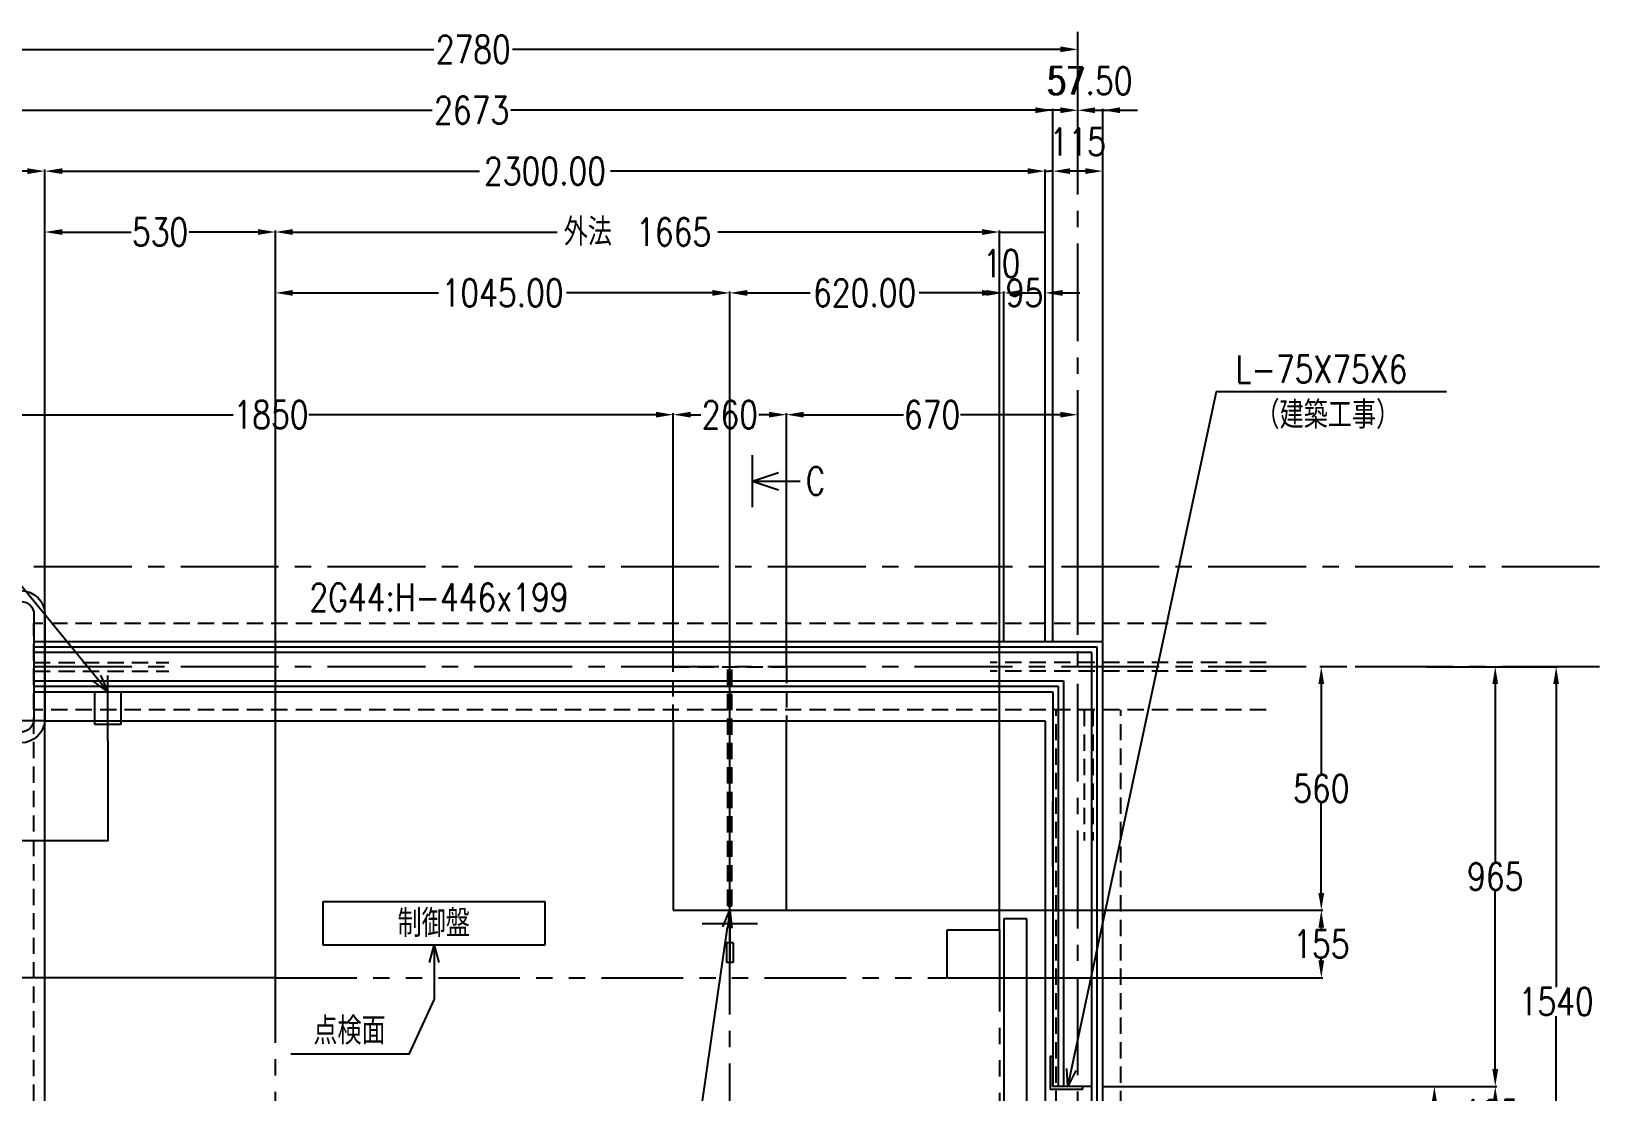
# Model space of a CAD drawing. Extents: x 1914 to 16224, y 361 to 11331.
# Drawn here: x 4141 to 7747, y 8532 to 10969 of the extents above; entities that cross this region are included whole.
import ezdxf
from ezdxf.enums import TextEntityAlignment as Align

# ---------------------------------------------------------------- set-up
doc = ezdxf.new("R2010")
doc.units = 0
doc.header["$LTSCALE"] = 300
doc.header["$MEASUREMENT"] = 0
for name, pattern in [('CENTER2', [1.125, 0.75, -0.125, 0.125, -0.125]), ('HIDDEN2', [0.1875, 0.125, -0.0625]), ('PHANTOM2', [1.25, 0.625, -0.125, 0.125, -0.125, 0.125, -0.125])]:
    doc.linetypes.add(name, pattern=pattern)
doc.layers.get('0').update_dxf_attribs({"linetype": 'CONTINUOUS'})
doc.layers.get('DEFPOINTS').update_dxf_attribs({"color": 8, "linetype": 'CONTINUOUS'})
for name, color, linetype in [('ZZ-BUILD-AXIS-T', 7, 'CENTER2'), ('ZZ-BUILD-BH', 2, 'CONTINUOUS'), ('ZZ-BUILD-BM-HIDN', 2, 'HIDDEN2'), ('ZZ-BUILD-BM2', 2, 'CONTINUOUS'), ('ZZ-BUILD-BM2-HIDN', 2, 'HIDDEN2'), ('ZZ-BUILD-ETC', 2, 'CONTINUOUS'), ('ZZ-BUILD-MB', 3, 'CONTINUOUS'), ('ZZ-BUILD-W', 3, 'CONTINUOUS'), ('ZZ-CENT', 7, 'CENTER2'), ('ZZ-COMMENT', 6, 'CONTINUOUS'), ('ZZ-COMMENT-STL', 6, 'CONTINUOUS'), ('ZZ-DIM-COM1', 6, 'CONTINUOUS'), ('ZZ-DIM-COM2', 7, 'CONTINUOUS'), ('ZZ-OBJE', 3, 'CONTINUOUS'), ('ZZ-PHAN', 5, 'PHANTOM2'), ('ZZ-TEXT', 4, 'CONTINUOUS')]:
    doc.layers.add(name, color=color, linetype=linetype)
doc.styles.add('MITOFREE', font='romans.shx', dxfattribs={"width": 0.8, "bigfont": 'extfont.shx'})
doc.styles.add('MITOH', font='romans.shx', dxfattribs={"width": 0.8, "bigfont": 'extfont.shx'})
doc.dimstyles.get("Standard").update_dxf_attribs({"dimtxt": 0.18, "dimasz": 0.18, "dimexe": 0.18, "dimexo": 0.0625, "dimgap": 0.09, "dimtad": 0, "dimtih": 1, "dimtoh": 1, "dimzin": 0, "dimdsep": 46, "dimtxsty": 'MITOH', "dimcen": 0.09, "dimadec": 0, "dimazin": 0, "dimtfac": 1, "dimtofl": 0, "dimtmove": 2, "dimatfit": 3, "dimfxl": 1, "dimtolj": 1, "dimarcsym": 0})

# ---------------------------------------------------------------- blocks, each defined once
blk = doc.blocks.new('*U401')
at = {"layer": 'ZZ-COMMENT-STL', "style": 'MITOH', "width": 0.8}
for s, p in [('L-75X75X6', (6974.5, 10363.9)), ('（建築工事）', (7020.6, 10258.9))]:
    blk.add_text(s, height=63, dxfattribs=at).set_placement(p)
blk = doc.blocks.new('_OPEN30')
at = {"color": 0, "linetype": 'ByBlock'}
for p, q in [((-1, 0.268), (0, 0)), ((0, 0), (-1, -0.268)), ((0, 0), (-1, 0))]:
    blk.add_line(p, q, dxfattribs=at)
blk = doc.blocks.new('*U402')
at = {"layer": 'ZZ-COMMENT-STL'}
blk.add_lwpolyline([(6597.2, 8785.5), (6930.9, 10343.9), (6940.9, 10343.9)], dxfattribs=at)
at = {"layer": 'ZZ-COMMENT-STL', "xscale": 40, "yscale": 40, "zscale": 40, "rotation": 257.9162655809217}
blk.add_blockref('_OPEN30', (6588.9, 8746.4), dxfattribs=at)
blk = doc.blocks.new('*U404')
at = {"layer": 'ZZ-TEXT', "style": 'MITOFREE', "width": 0.8}
blk.add_text('制御盤', height=63, rotation=360, dxfattribs=at).set_placement((5047.9, 9089.9))
blk = doc.blocks.new('*U407')
at = {"layer": 'ZZ-COMMENT', "color": 6, "style": 'MITOH', "width": 0.8}
blk.add_text('点検面', height=63, dxfattribs=at).set_placement((4854.2, 8842.8))
blk = doc.blocks.new('*U408')
at = {"layer": 'ZZ-COMMENT', "color": 6}
blk.add_lwpolyline([(5131.9, 9031.4), (5131.9, 8947.3), (5073.7, 8820.8), (5063.7, 8820.8)], dxfattribs=at)
at = {"layer": 'ZZ-COMMENT', "color": 6, "xscale": 40, "yscale": 40, "zscale": 40, "rotation": 89.99999999833678}
blk.add_blockref('_OPEN30', (5131.9, 9071.4), dxfattribs=at)
blk = doc.blocks.new('*U411')
at = {"layer": 'ZZ-BUILD-ETC', "color": 4, "style": 'MITOH', "width": 0.8}
blk.add_text('C', height=63, rotation=360, dxfattribs=at).set_placement((5986.1, 10106.9))
blk = doc.blocks.new('*U415')
at = {"layer": 'ZZ-COMMENT'}
blk.add_lwpolyline([(4356.5, 9684.8), (3611.2, 10594.6), (3601.2, 10594.6)], dxfattribs=at)
at = {"layer": 'ZZ-COMMENT', "xscale": 40, "yscale": 40, "zscale": 40, "rotation": 309.3265402932841}
blk.add_blockref('_OPEN30', (4381.9, 9653.9), dxfattribs=at)
blk = doc.blocks.new('*D465')
at = {"layer": 'DEFPOINTS', "color": 0, "transparency": 16777216}
for p in [(7347.1, 9508.6), (7507.1, 9508.6), (6604.6, 8543.6)]:
    blk.add_point(p, dxfattribs=at)
at = {"layer": 'ZZ-DIM-COM2', "color": 0, "lineweight": -2, "transparency": 16777216}
for p, q in [((7348.3, 9508.6), (7510.7, 9508.6)), ((7507.1, 9468.6), (7507.1, 9059.4)), ((7507.1, 8583.6), (7507.1, 8992.8)), ((6605.8, 8543.6), (7510.7, 8543.6))]:
    blk.add_line(p, q, dxfattribs=at)
at = {"layer": 'ZZ-DIM-COM2', "color": 0, "transparency": 16777216}
for points in [[(7500.4, 9468.6), (7513.7, 9468.6), (7507.1, 9508.6)], [(7500.4, 8583.6), (7513.7, 8583.6), (7507.1, 8543.6)]]:
    blk.add_solid(points, dxfattribs=at)
at = {"layer": 'ZZ-DIM-COM2', "color": 0, "transparency": 16777216, "insert": (7507.1, 9026.1), "char_height": 63, "attachment_point": 5, "style": 'MITOH'}
blk.add_mtext('\\A1;965', dxfattribs=at)
blk = doc.blocks.new('*D468')
at = {"layer": 'DEFPOINTS', "color": 0, "transparency": 16777216}
for p in [(7487.1, 9508.6), (7647.1, 9508.6), (6562.1, 7968.6)]:
    blk.add_point(p, dxfattribs=at)
at = {"layer": 'ZZ-DIM-COM1', "color": 0, "lineweight": -2, "transparency": 16777216}
for p, q in [((7488.3, 9508.6), (7650.7, 9508.6)), ((7647.1, 9468.6), (7647.1, 8771.9)), ((7647.1, 8008.6), (7647.1, 8705.3)), ((6563.3, 7968.6), (7650.7, 7968.6))]:
    blk.add_line(p, q, dxfattribs=at)
at = {"layer": 'ZZ-DIM-COM1', "color": 0, "transparency": 16777216}
for points in [[(7640.4, 9468.6), (7653.7, 9468.6), (7647.1, 9508.6)], [(7640.4, 8008.6), (7653.7, 8008.6), (7647.1, 7968.6)]]:
    blk.add_solid(points, dxfattribs=at)
at = {"layer": 'ZZ-DIM-COM1', "color": 0, "transparency": 16777216, "insert": (7647.1, 8738.6), "char_height": 63, "attachment_point": 5, "style": 'MITOH'}
blk.add_mtext('\\A1;1540', dxfattribs=at)
blk = doc.blocks.new('*D472')
at = {"layer": 'DEFPOINTS', "color": 0, "transparency": 16777216}
for p in [(5617.1, 10088.1), (5617.1, 9508.6), (5877.1, 9508.6)]:
    blk.add_point(p, dxfattribs=at)
at = {"layer": 'ZZ-DIM-COM2', "color": 0, "lineweight": -2, "transparency": 16777216}
for p, q in [((5617.1, 9509.9), (5617.1, 10091.7)), ((5657.1, 10088.1), (5680.5, 10088.1)), ((5837.1, 10088.1), (5813.7, 10088.1)), ((5877.1, 9509.9), (5877.1, 10091.7))]:
    blk.add_line(p, q, dxfattribs=at)
at = {"layer": 'ZZ-DIM-COM2', "color": 0, "transparency": 16777216}
for points in [[(5657.1, 10094.8), (5657.1, 10081.5), (5617.1, 10088.1)], [(5837.1, 10094.8), (5837.1, 10081.5), (5877.1, 10088.1)]]:
    blk.add_solid(points, dxfattribs=at)
at = {"layer": 'ZZ-DIM-COM2', "color": 0, "transparency": 16777216, "insert": (5747.1, 10088.1), "char_height": 63, "attachment_point": 5, "style": 'MITOH'}
blk.add_mtext('\\A1;260', dxfattribs=at)
blk = doc.blocks.new('*D475')
at = {"layer": 'DEFPOINTS', "color": 0, "transparency": 16777216}
for p in [(6604.6, 8543.6), (7367.1, 8543.6), (6430.1, 8418.6)]:
    blk.add_point(p, dxfattribs=at)
at = {"layer": 'ZZ-DIM-COM2', "color": 0, "lineweight": -2, "transparency": 16777216}
for p, q in [((6605.8, 8543.6), (7370.7, 8543.6)), ((7367.1, 8458.6), (7367.1, 8503.6)), ((6431.3, 8418.6), (7370.7, 8418.6))]:
    blk.add_line(p, q, dxfattribs=at)
at = {"layer": 'ZZ-DIM-COM2', "color": 0, "transparency": 16777216}
for points in [[(7360.4, 8503.6), (7373.7, 8503.6), (7367.1, 8543.6)], [(7360.4, 8458.6), (7373.7, 8458.6), (7367.1, 8418.6)]]:
    blk.add_solid(points, dxfattribs=at)
at = {"layer": 'ZZ-DIM-COM2', "color": 0, "transparency": 16777216, "insert": (7497.6, 8481.1), "char_height": 63, "attachment_point": 5, "style": 'MITOH'}
blk.add_mtext('\\A1;125', dxfattribs=at)
blk = doc.blocks.new('*D476')
at = {"layer": 'DEFPOINTS', "color": 0, "transparency": 16777216}
for p in [(6604.6, 8543.6), (7507.1, 8543.6), (6604.6, 7393.6)]:
    blk.add_point(p, dxfattribs=at)
at = {"layer": 'ZZ-DIM-COM2', "color": 0, "lineweight": -2, "transparency": 16777216}
for p, q in [((6605.8, 8543.6), (7510.7, 8543.6)), ((7507.1, 8503.6), (7507.1, 8001.9)), ((7507.1, 7433.6), (7507.1, 7935.3)), ((6605.8, 7393.6), (7510.7, 7393.6))]:
    blk.add_line(p, q, dxfattribs=at)
at = {"layer": 'ZZ-DIM-COM2', "color": 0, "transparency": 16777216}
for points in [[(7500.4, 8503.6), (7513.7, 8503.6), (7507.1, 8543.6)], [(7500.4, 7433.6), (7513.7, 7433.6), (7507.1, 7393.6)]]:
    blk.add_solid(points, dxfattribs=at)
at = {"layer": 'ZZ-DIM-COM2', "color": 0, "transparency": 16777216, "insert": (7507.1, 7968.6), "char_height": 63, "attachment_point": 5, "style": 'MITOH'}
blk.add_mtext('\\A1;開口幅\u30001150', dxfattribs=at)
blk = doc.blocks.new('*D477')
at = {"layer": 'DEFPOINTS', "color": 0, "transparency": 16777216}
for p in [(6377.1, 10368.1), (6377.1, 9566.1), (6472.1, 9566.1)]:
    blk.add_point(p, dxfattribs=at)
at = {"layer": 'ZZ-DIM-COM1', "color": 0, "lineweight": -2, "transparency": 16777216}
for p, q in [((6337.1, 10368.1), (6297.1, 10368.1)), ((6377.1, 9567.4), (6377.1, 10371.7)), ((6472.1, 9567.4), (6472.1, 10371.7)), ((6512.1, 10368.1), (6552.1, 10368.1))]:
    blk.add_line(p, q, dxfattribs=at)
at = {"layer": 'ZZ-DIM-COM1', "color": 0, "transparency": 16777216}
for points in [[(6337.1, 10374.8), (6337.1, 10361.5), (6377.1, 10368.1)], [(6512.1, 10374.8), (6512.1, 10361.5), (6472.1, 10368.1)]]:
    blk.add_solid(points, dxfattribs=at)
at = {"layer": 'ZZ-DIM-COM1', "color": 0, "transparency": 16777216, "insert": (6424.6, 10368.1), "char_height": 63, "attachment_point": 5, "style": 'MITOH'}
blk.add_mtext('\\A1;95', dxfattribs=at)
blk = doc.blocks.new('*D478')
at = {"layer": 'DEFPOINTS', "color": 0, "transparency": 16777216}
for p in [(6367.1, 10368.1), (6367.1, 9566.1), (6377.1, 9566.1)]:
    blk.add_point(p, dxfattribs=at)
at = {"layer": 'ZZ-DIM-COM1', "color": 0, "lineweight": -2, "transparency": 16777216}
for p, q in [((6327.1, 10368.1), (6287.1, 10368.1)), ((6367.1, 9567.4), (6367.1, 10371.7)), ((6377.1, 9567.4), (6377.1, 10371.7)), ((6417.1, 10368.1), (6457.1, 10368.1))]:
    blk.add_line(p, q, dxfattribs=at)
at = {"layer": 'ZZ-DIM-COM1', "color": 0, "transparency": 16777216}
for points in [[(6327.1, 10374.8), (6327.1, 10361.5), (6367.1, 10368.1)], [(6417.1, 10374.8), (6417.1, 10361.5), (6377.1, 10368.1)]]:
    blk.add_solid(points, dxfattribs=at)
at = {"layer": 'ZZ-DIM-COM1', "color": 0, "transparency": 16777216, "insert": (6372.1, 10435.6), "char_height": 63, "attachment_point": 5, "style": 'MITOH'}
blk.add_mtext('\\A1;10', dxfattribs=at)
blk = doc.blocks.new('*D479')
at = {"layer": 'DEFPOINTS', "color": 0, "transparency": 16777216}
for p in [(5747.1, 10368.1), (6367.1, 9566.1), (5747.1, 8915.6)]:
    blk.add_point(p, dxfattribs=at)
at = {"layer": 'ZZ-DIM-COM2', "color": 0, "lineweight": -2, "transparency": 16777216}
for p, q in [((5747.1, 8916.9), (5747.1, 10371.7)), ((5787.1, 10368.1), (5931.7, 10368.1)), ((6327.1, 10368.1), (6182.5, 10368.1)), ((6367.1, 9567.4), (6367.1, 10371.7))]:
    blk.add_line(p, q, dxfattribs=at)
at = {"layer": 'ZZ-DIM-COM2', "color": 0, "transparency": 16777216}
for points in [[(5787.1, 10374.8), (5787.1, 10361.5), (5747.1, 10368.1)], [(6327.1, 10374.8), (6327.1, 10361.5), (6367.1, 10368.1)]]:
    blk.add_solid(points, dxfattribs=at)
at = {"layer": 'ZZ-DIM-COM2', "color": 0, "transparency": 16777216, "insert": (6057.1, 10368.1), "char_height": 63, "attachment_point": 5, "style": 'MITOH'}
blk.add_mtext('\\A1;620.00', dxfattribs=at)
blk = doc.blocks.new('*D480')
at = {"layer": 'DEFPOINTS', "color": 0, "transparency": 16777216}
for p in [(4702.1, 10368.1), (4702.1, 9566.1), (5747.1, 8915.6)]:
    blk.add_point(p, dxfattribs=at)
at = {"layer": 'ZZ-DIM-COM2', "color": 0, "lineweight": -2, "transparency": 16777216}
for p, q in [((4702.1, 9567.4), (4702.1, 10371.7)), ((4742.1, 10368.1), (5077.6, 10368.1)), ((5707.1, 10368.1), (5371.6, 10368.1)), ((5747.1, 8916.9), (5747.1, 10371.7))]:
    blk.add_line(p, q, dxfattribs=at)
at = {"layer": 'ZZ-DIM-COM2', "color": 0, "transparency": 16777216}
for points in [[(4742.1, 10374.8), (4742.1, 10361.5), (4702.1, 10368.1)], [(5707.1, 10374.8), (5707.1, 10361.5), (5747.1, 10368.1)]]:
    blk.add_solid(points, dxfattribs=at)
at = {"layer": 'ZZ-DIM-COM2', "color": 0, "transparency": 16777216, "insert": (5224.6, 10368.1), "char_height": 63, "attachment_point": 5, "style": 'MITOH'}
blk.add_mtext('\\A1;1045.00', dxfattribs=at)
blk = doc.blocks.new('*D481')
at = {"layer": 'DEFPOINTS', "color": 0, "transparency": 16777216}
for p in [(6472.1, 10508.1), (6472.1, 9566.1), (6367.1, 8903.6)]:
    blk.add_point(p, dxfattribs=at)
at = {"layer": 'ZZ-DIM-COM1', "color": 190, "lineweight": -2, "transparency": 16777216}
for p, q in [((6367.1, 8903.7), (6367.1, 10508.3)), ((6367.3, 10508.1), (6471.9, 10508.1)), ((6472.1, 9566.2), (6472.1, 10508.3))]:
    blk.add_line(p, q, dxfattribs=at)
at = {"layer": 'ZZ-DIM-COM1', "color": 190, "transparency": 16777216}
for points in [[(6367.3, 10508.2), (6367.3, 10508.1), (6367.1, 10508.1)], [(6471.9, 10508.2), (6471.9, 10508.1), (6472.1, 10508.1)]]:
    blk.add_solid(points, dxfattribs=at)
at = {"layer": 'ZZ-DIM-COM1', "color": 190, "transparency": 16777216, "insert": (6245.9, 10508.1), "char_height": 0.18, "attachment_point": 5, "style": 'MITOH'}
blk.add_mtext('\\A1;105.00', dxfattribs=at)
blk = doc.blocks.new('*D482')
at = {"layer": 'DEFPOINTS', "color": 0, "transparency": 16777216}
for p in [(4702.1, 10508.1), (6367.1, 8903.6), (4702.1, 8793.6)]:
    blk.add_point(p, dxfattribs=at)
at = {"layer": 'ZZ-DIM-COM1', "color": 0, "lineweight": -2, "transparency": 16777216}
for p, q in [((4702.1, 8794.9), (4702.1, 10511.7)), ((4742.1, 10508.1), (5349.7, 10508.1)), ((6327.1, 10508.1), (5719.5, 10508.1)), ((6367.1, 8904.9), (6367.1, 10511.7))]:
    blk.add_line(p, q, dxfattribs=at)
at = {"layer": 'ZZ-DIM-COM1', "color": 0, "transparency": 16777216}
for points in [[(4742.1, 10514.8), (4742.1, 10501.5), (4702.1, 10508.1)], [(6327.1, 10514.8), (6327.1, 10501.5), (6367.1, 10508.1)]]:
    blk.add_solid(points, dxfattribs=at)
at = {"layer": 'ZZ-DIM-COM1', "color": 0, "transparency": 16777216, "insert": (5534.6, 10508.1), "char_height": 63, "attachment_point": 5, "style": 'MITOH'}
blk.add_mtext('\\A1;外法\u30001665', dxfattribs=at)
blk = doc.blocks.new('*D483')
at = {"layer": 'DEFPOINTS', "color": 0, "transparency": 16777216}
for p in [(4172.1, 10508.1), (4172.1, 9384.1), (4702.1, 8793.6)]:
    blk.add_point(p, dxfattribs=at)
at = {"layer": 'ZZ-DIM-COM1', "color": 0, "lineweight": -2, "transparency": 16777216}
for p, q in [((4172.1, 9385.4), (4172.1, 10511.7)), ((4212.1, 10508.1), (4370.5, 10508.1)), ((4662.1, 10508.1), (4503.7, 10508.1)), ((4702.1, 8794.9), (4702.1, 10511.7))]:
    blk.add_line(p, q, dxfattribs=at)
at = {"layer": 'ZZ-DIM-COM1', "color": 0, "transparency": 16777216}
for points in [[(4212.1, 10514.8), (4212.1, 10501.5), (4172.1, 10508.1)], [(4662.1, 10514.8), (4662.1, 10501.5), (4702.1, 10508.1)]]:
    blk.add_solid(points, dxfattribs=at)
at = {"layer": 'ZZ-DIM-COM1', "color": 0, "transparency": 16777216, "insert": (4437.1, 10508.1), "char_height": 63, "attachment_point": 5, "style": 'MITOH'}
blk.add_mtext('\\A1;530', dxfattribs=at)
blk = doc.blocks.new('*D484')
at = {"layer": 'DEFPOINTS', "color": 0, "transparency": 16777216}
for p in [(6489.6, 10648.1), (6489.6, 9566.1), (6604.6, 9566.1)]:
    blk.add_point(p, dxfattribs=at)
at = {"layer": 'ZZ-DIM-COM1', "color": 0, "lineweight": -2, "transparency": 16777216}
for p, q in [((6489.6, 9567.4), (6489.6, 10651.7)), ((6564.6, 10648.1), (6529.6, 10648.1)), ((6604.6, 9567.4), (6604.6, 10651.7))]:
    blk.add_line(p, q, dxfattribs=at)
at = {"layer": 'ZZ-DIM-COM1', "color": 0, "transparency": 16777216}
for points in [[(6529.6, 10654.8), (6529.6, 10641.5), (6489.6, 10648.1)], [(6564.6, 10654.8), (6564.6, 10641.5), (6604.6, 10648.1)]]:
    blk.add_solid(points, dxfattribs=at)
at = {"layer": 'ZZ-DIM-COM1', "color": 0, "transparency": 16777216, "insert": (6547.1, 10715.6), "char_height": 63, "attachment_point": 5, "style": 'MITOH'}
blk.add_mtext('\\A1;115', dxfattribs=at)
blk = doc.blocks.new('*D485')
at = {"layer": 'DEFPOINTS', "color": 0, "transparency": 16777216}
for p in [(4172.1, 10648.1), (6472.1, 9566.1), (4172.1, 9384.1)]:
    blk.add_point(p, dxfattribs=at)
at = {"layer": 'ZZ-DIM-COM1', "color": 0, "lineweight": -2, "transparency": 16777216}
for p, q in [((4172.1, 9385.4), (4172.1, 10651.7)), ((4212.1, 10648.1), (5171.5, 10648.1)), ((6432.1, 10648.1), (5472.7, 10648.1)), ((6472.1, 9567.4), (6472.1, 10651.7))]:
    blk.add_line(p, q, dxfattribs=at)
at = {"layer": 'ZZ-DIM-COM1', "color": 0, "transparency": 16777216}
for points in [[(4212.1, 10654.8), (4212.1, 10641.5), (4172.1, 10648.1)], [(6432.1, 10654.8), (6432.1, 10641.5), (6472.1, 10648.1)]]:
    blk.add_solid(points, dxfattribs=at)
at = {"layer": 'ZZ-DIM-COM1', "color": 0, "transparency": 16777216, "insert": (5322.1, 10648.1), "char_height": 63, "attachment_point": 5, "style": 'MITOH'}
blk.add_mtext('\\A1;2300.00', dxfattribs=at)
blk = doc.blocks.new('*D486')
at = {"layer": 'DEFPOINTS', "color": 0, "transparency": 16777216}
for p in [(3817.1, 10648.1), (3817.1, 9918.6), (4172.1, 9384.1)]:
    blk.add_point(p, dxfattribs=at)
at = {"layer": 'ZZ-DIM-COM1', "color": 0, "lineweight": -2, "transparency": 16777216}
for p, q in [((3817.1, 9919.9), (3817.1, 10651.7)), ((3857.1, 10648.1), (3928, 10648.1)), ((4132.1, 10648.1), (4061.2, 10648.1)), ((4172.1, 9385.4), (4172.1, 10651.7))]:
    blk.add_line(p, q, dxfattribs=at)
at = {"layer": 'ZZ-DIM-COM1', "color": 0, "transparency": 16777216}
for points in [[(3857.1, 10654.8), (3857.1, 10641.5), (3817.1, 10648.1)], [(4132.1, 10654.8), (4132.1, 10641.5), (4172.1, 10648.1)]]:
    blk.add_solid(points, dxfattribs=at)
at = {"layer": 'ZZ-DIM-COM1', "color": 0, "transparency": 16777216, "insert": (3994.6, 10648.1), "char_height": 63, "attachment_point": 5, "style": 'MITOH'}
blk.add_mtext('\\A1;355', dxfattribs=at)
blk = doc.blocks.new('*D488')
at = {"layer": 'DEFPOINTS', "color": 0, "transparency": 16777216}
for p in [(6547.1, 10788.1), (6547.1, 10628.1), (6604.6, 9566.1)]:
    blk.add_point(p, dxfattribs=at)
at = {"layer": 'ZZ-DIM-COM2', "color": 0, "lineweight": -2, "transparency": 16777216}
for p, q in [((6507.1, 10788.1), (6467.1, 10788.1)), ((6547.1, 10629.4), (6547.1, 10791.7)), ((6604.6, 9567.4), (6604.6, 10791.7)), ((6644.6, 10788.1), (6684.6, 10788.1))]:
    blk.add_line(p, q, dxfattribs=at)
at = {"layer": 'ZZ-DIM-COM2', "color": 0, "transparency": 16777216}
for points in [[(6507.1, 10794.8), (6507.1, 10781.5), (6547.1, 10788.1)], [(6644.6, 10794.8), (6644.6, 10781.5), (6604.6, 10788.1)]]:
    blk.add_solid(points, dxfattribs=at)
at = {"layer": 'ZZ-DIM-COM2', "color": 0, "transparency": 16777216, "insert": (6575.8, 10855.6), "char_height": 63, "attachment_point": 5, "style": 'MITOH'}
blk.add_mtext('\\A1;57.50', dxfattribs=at)
blk = doc.blocks.new('*D489')
at = {"layer": 'DEFPOINTS', "color": 0, "transparency": 16777216}
for p in [(6489.6, 10788.1), (6547.1, 10628.1), (6489.6, 9566.1)]:
    blk.add_point(p, dxfattribs=at)
at = {"layer": 'ZZ-DIM-COM1', "color": 0, "lineweight": -2, "transparency": 16777216}
for p, q in [((6449.6, 10788.1), (6409.6, 10788.1)), ((6489.6, 9567.4), (6489.6, 10791.7)), ((6547.1, 10629.4), (6547.1, 10791.7)), ((6587.1, 10788.1), (6627.1, 10788.1))]:
    blk.add_line(p, q, dxfattribs=at)
at = {"layer": 'ZZ-DIM-COM1', "color": 0, "transparency": 16777216}
for points in [[(6449.6, 10794.8), (6449.6, 10781.5), (6489.6, 10788.1)], [(6587.1, 10794.8), (6587.1, 10781.5), (6547.1, 10788.1)]]:
    blk.add_solid(points, dxfattribs=at)
at = {"layer": 'ZZ-DIM-COM1', "color": 0, "transparency": 16777216, "insert": (6518.3, 10855.6), "char_height": 63, "attachment_point": 5, "style": 'MITOH'}
blk.add_mtext('\\A1;57', dxfattribs=at)
blk = doc.blocks.new('*D490')
at = {"layer": 'DEFPOINTS', "color": 0, "transparency": 16777216}
for p in [(3817.1, 10788.1), (3817.1, 9918.6), (6489.6, 9566.1)]:
    blk.add_point(p, dxfattribs=at)
at = {"layer": 'ZZ-DIM-COM1', "color": 0, "lineweight": -2, "transparency": 16777216}
for p, q in [((3817.1, 9919.9), (3817.1, 10791.7)), ((3857.1, 10788.1), (5062.7, 10788.1)), ((6449.6, 10788.1), (5243.9, 10788.1)), ((6489.6, 9567.4), (6489.6, 10791.7))]:
    blk.add_line(p, q, dxfattribs=at)
at = {"layer": 'ZZ-DIM-COM1', "color": 0, "transparency": 16777216}
for points in [[(3857.1, 10794.8), (3857.1, 10781.5), (3817.1, 10788.1)], [(6449.6, 10794.8), (6449.6, 10781.5), (6489.6, 10788.1)]]:
    blk.add_solid(points, dxfattribs=at)
at = {"layer": 'ZZ-DIM-COM1', "color": 0, "transparency": 16777216, "insert": (5153.3, 10788.1), "char_height": 63, "attachment_point": 5, "style": 'MITOH'}
blk.add_mtext('\\A1;2673', dxfattribs=at)
blk = doc.blocks.new('*D493')
at = {"layer": 'DEFPOINTS', "color": 0, "transparency": 16777216}
for p in [(3767.1, 10928.1), (3767.1, 10768.1), (6547.1, 10768.1)]:
    blk.add_point(p, dxfattribs=at)
at = {"layer": 'ZZ-DIM-COM1', "color": 0, "lineweight": -2, "transparency": 16777216}
for p, q in [((3767.1, 10769.4), (3767.1, 10931.7)), ((3807.1, 10928.1), (5066.5, 10928.1)), ((6507.1, 10928.1), (5247.7, 10928.1)), ((6547.1, 10769.4), (6547.1, 10931.7))]:
    blk.add_line(p, q, dxfattribs=at)
at = {"layer": 'ZZ-DIM-COM1', "color": 0, "transparency": 16777216}
for points in [[(3807.1, 10934.8), (3807.1, 10921.5), (3767.1, 10928.1)], [(6507.1, 10934.8), (6507.1, 10921.5), (6547.1, 10928.1)]]:
    blk.add_solid(points, dxfattribs=at)
at = {"layer": 'ZZ-DIM-COM1', "color": 0, "transparency": 16777216, "insert": (5157.1, 10928.1), "char_height": 63, "attachment_point": 5, "style": 'MITOH'}
blk.add_mtext('\\A1;2780', dxfattribs=at)
blk = doc.blocks.new('*D495')
at = {"layer": 'DEFPOINTS', "color": 0, "transparency": 16777216}
for p in [(2877.1, 8793.6), (4702.1, 8793.6), (4702.1, 7143.6)]:
    blk.add_point(p, dxfattribs=at)
at = {"layer": 'ZZ-DIM-COM1', "color": 0, "lineweight": -2, "transparency": 16777216}
for p, q in [((4700.8, 8793.6), (2873.5, 8793.6)), ((2877.1, 8753.6), (2877.1, 8001.9)), ((2877.1, 7183.6), (2877.1, 7935.3)), ((4700.8, 7143.6), (2873.5, 7143.6))]:
    blk.add_line(p, q, dxfattribs=at)
at = {"layer": 'ZZ-DIM-COM1', "color": 0, "transparency": 16777216}
for points in [[(2870.4, 8753.6), (2883.7, 8753.6), (2877.1, 8793.6)], [(2870.4, 7183.6), (2883.7, 7183.6), (2877.1, 7143.6)]]:
    blk.add_solid(points, dxfattribs=at)
at = {"layer": 'ZZ-DIM-COM1', "color": 0, "transparency": 16777216, "insert": (2877.1, 7968.6), "char_height": 63, "attachment_point": 5, "style": 'MITOH'}
blk.add_mtext('\\A1;外法\u30001650', dxfattribs=at)
blk = doc.blocks.new('*D496')
at = {"layer": 'DEFPOINTS', "color": 0, "transparency": 16777216}
for p in [(2877.1, 9384.1), (4172.1, 9384.1), (4702.1, 8793.6)]:
    blk.add_point(p, dxfattribs=at)
at = {"layer": 'ZZ-DIM-COM1', "color": 0, "lineweight": -2, "transparency": 16777216}
for p, q in [((4170.8, 9384.1), (2873.5, 9384.1)), ((2877.1, 9344.1), (2877.1, 9122.2)), ((2877.1, 8833.6), (2877.1, 9055.6)), ((4700.8, 8793.6), (2873.5, 8793.6))]:
    blk.add_line(p, q, dxfattribs=at)
at = {"layer": 'ZZ-DIM-COM1', "color": 0, "transparency": 16777216}
for points in [[(2870.4, 9344.1), (2883.7, 9344.1), (2877.1, 9384.1)], [(2870.4, 8833.6), (2883.7, 8833.6), (2877.1, 8793.6)]]:
    blk.add_solid(points, dxfattribs=at)
at = {"layer": 'ZZ-DIM-COM1', "color": 0, "transparency": 16777216, "insert": (2877.1, 9088.9), "char_height": 63, "attachment_point": 5, "style": 'MITOH'}
blk.add_mtext('\\A1;591', dxfattribs=at)
blk = doc.blocks.new('*D497')
at = {"layer": 'DEFPOINTS', "color": 0, "transparency": 16777216}
for p in [(2737.1, 9451.1), (3717.1, 9451.1), (4172.1, 9384.1)]:
    blk.add_point(p, dxfattribs=at)
at = {"layer": 'ZZ-DIM-COM1', "color": 0, "lineweight": -2, "transparency": 16777216}
for p, q in [((3717, 9451.1), (2736.9, 9451.1)), ((2737.1, 9384.3), (2737.1, 9451)), ((4172, 9384.1), (2736.9, 9384.1))]:
    blk.add_line(p, q, dxfattribs=at)
at = {"layer": 'ZZ-DIM-COM1', "color": 0, "transparency": 16777216}
for points in [[(2737, 9451), (2737.1, 9451), (2737.1, 9451.1)], [(2737, 9384.3), (2737.1, 9384.3), (2737.1, 9384.1)]]:
    blk.add_solid(points, dxfattribs=at)
at = {"layer": 'ZZ-DIM-COM1', "color": 0, "transparency": 16777216, "insert": (2737.1, 9284.5), "char_height": 0.18, "attachment_point": 5, "style": 'MITOH'}
blk.add_mtext('\\A1;67.00', dxfattribs=at)
blk = doc.blocks.new('*D498')
at = {"layer": 'DEFPOINTS', "color": 0, "transparency": 16777216}
for p in [(7107.1, 9508.6), (7167.2, 9508.6), (5877.1, 8948.6)]:
    blk.add_point(p, dxfattribs=at)
at = {"layer": 'ZZ-DIM-COM2', "color": 0, "lineweight": -2, "transparency": 16777216}
for p, q in [((7166, 9508.6), (7103.5, 9508.6)), ((7107.1, 9468.6), (7107.1, 9261.9)), ((7107.1, 8988.6), (7107.1, 9195.3)), ((5878.3, 8948.6), (7110.7, 8948.6))]:
    blk.add_line(p, q, dxfattribs=at)
at = {"layer": 'ZZ-DIM-COM2', "color": 0, "transparency": 16777216}
for points in [[(7100.4, 9468.6), (7113.7, 9468.6), (7107.1, 9508.6)], [(7100.4, 8988.6), (7113.7, 8988.6), (7107.1, 8948.6)]]:
    blk.add_solid(points, dxfattribs=at)
at = {"layer": 'ZZ-DIM-COM2', "color": 0, "transparency": 16777216, "insert": (7107.1, 9228.6), "char_height": 63, "attachment_point": 5, "style": 'MITOH'}
blk.add_mtext('\\A1;560', dxfattribs=at)
blk = doc.blocks.new('*D507')
at = {"layer": 'DEFPOINTS', "color": 0, "transparency": 16777216}
for p in [(5877.1, 8948.6), (6247.1, 8793.6), (7107.1, 8793.6)]:
    blk.add_point(p, dxfattribs=at)
at = {"layer": 'ZZ-DIM-COM1', "color": 0, "lineweight": -2, "transparency": 16777216}
for p, q in [((5878.3, 8948.6), (7110.7, 8948.6)), ((7107.1, 8908.6), (7107.1, 8904.4)), ((7107.1, 8833.6), (7107.1, 8837.8)), ((6248.3, 8793.6), (7110.7, 8793.6))]:
    blk.add_line(p, q, dxfattribs=at)
at = {"layer": 'ZZ-DIM-COM1', "color": 0, "transparency": 16777216}
for points in [[(7100.4, 8908.6), (7113.7, 8908.6), (7107.1, 8948.6)], [(7100.4, 8833.6), (7113.7, 8833.6), (7107.1, 8793.6)]]:
    blk.add_solid(points, dxfattribs=at)
at = {"layer": 'ZZ-DIM-COM1', "color": 0, "transparency": 16777216, "insert": (7107.1, 8871.1), "char_height": 63, "attachment_point": 5, "style": 'MITOH'}
blk.add_mtext('\\A1;155', dxfattribs=at)
blk = doc.blocks.new('*D508')
at = {"layer": 'DEFPOINTS', "color": 0, "transparency": 16777216}
for p in [(2737.1, 9384.1), (4172.1, 9384.1), (4172.1, 6608.1)]:
    blk.add_point(p, dxfattribs=at)
at = {"layer": 'ZZ-DIM-COM1', "color": 0, "lineweight": -2, "transparency": 16777216}
for p, q in [((4170.8, 9384.1), (2733.5, 9384.1)), ((2737.1, 9344.1), (2737.1, 8029.4)), ((2737.1, 6648.1), (2737.1, 7962.8)), ((4170.8, 6608.1), (2733.5, 6608.1))]:
    blk.add_line(p, q, dxfattribs=at)
at = {"layer": 'ZZ-DIM-COM1', "color": 0, "transparency": 16777216}
for points in [[(2730.4, 9344.1), (2743.7, 9344.1), (2737.1, 9384.1)], [(2730.4, 6648.1), (2743.7, 6648.1), (2737.1, 6608.1)]]:
    blk.add_solid(points, dxfattribs=at)
at = {"layer": 'ZZ-DIM-COM1', "color": 0, "transparency": 16777216, "insert": (2737.1, 7996.1), "char_height": 63, "attachment_point": 5, "style": 'MITOH'}
blk.add_mtext('\\A1;2776', dxfattribs=at)
blk = doc.blocks.new('*D515')
at = {"layer": 'DEFPOINTS', "color": 0, "transparency": 16777216}
for p in [(3817.1, 9384.1), (4317.1, 9338.6), (4317.1, 9108.1)]:
    blk.add_point(p, dxfattribs=at)
at = {"layer": 'ZZ-DIM-COM1', "color": 0, "lineweight": -2, "transparency": 16777216}
for p, q in [((3817.1, 9384.1), (3817.1, 9107.9)), ((4317.1, 9338.6), (4317.1, 9107.9)), ((3817.3, 9108.1), (4066.6, 9108.1)), ((4316.9, 9108.1), (4067.5, 9108.1))]:
    blk.add_line(p, q, dxfattribs=at)
at = {"layer": 'ZZ-DIM-COM1', "color": 0, "transparency": 16777216}
for points in [[(3817.3, 9108.1), (3817.3, 9108), (3817.1, 9108.1)], [(4316.9, 9108.1), (4316.9, 9108), (4317.1, 9108.1)]]:
    blk.add_solid(points, dxfattribs=at)
at = {"layer": 'ZZ-DIM-COM1', "color": 0, "transparency": 16777216, "insert": (4067.1, 9108.1), "char_height": 0.18, "attachment_point": 5, "style": 'MITOH'}
blk.add_mtext('\\A1;500.00', dxfattribs=at)
blk = doc.blocks.new('*U419')
at = {"layer": 'ZZ-COMMENT'}
blk.add_lwpolyline([(5806.1, 9111.8), (5708.2, 8436.4)], dxfattribs=at)
at = {"layer": 'ZZ-COMMENT', "xscale": 40, "yscale": 40, "zscale": 40, "rotation": 81.75098240185055}
blk.add_blockref('_OPEN30', (5811.9, 9151.4), dxfattribs=at)
blk = doc.blocks.new('*D520')
at = {"layer": 'DEFPOINTS', "color": 0, "transparency": 16777216}
for p in [(6472.1, 10648.1), (6472.1, 9566.1), (6489.6, 9566.1)]:
    blk.add_point(p, dxfattribs=at)
at = {"layer": 'ZZ-DIM-COM1', "color": 0, "lineweight": -2, "transparency": 16777216}
for p, q in [((6472.1, 9566.2), (6472.1, 10648.3)), ((6472.3, 10648.1), (6480.5, 10648.1)), ((6489.4, 10648.1), (6481.2, 10648.1)), ((6489.6, 9566.2), (6489.6, 10648.3))]:
    blk.add_line(p, q, dxfattribs=at)
at = {"layer": 'ZZ-DIM-COM1', "color": 0, "transparency": 16777216}
for points in [[(6472.3, 10648.2), (6472.3, 10648.1), (6472.1, 10648.1)], [(6489.4, 10648.2), (6489.4, 10648.1), (6489.6, 10648.1)]]:
    blk.add_solid(points, dxfattribs=at)
at = {"layer": 'ZZ-DIM-COM1', "color": 0, "transparency": 16777216, "insert": (6480.8, 10648.1), "char_height": 0.18, "attachment_point": 5, "style": 'MITOH'}
blk.add_mtext('\\A1;17.50', dxfattribs=at)
blk = doc.blocks.new('*D548')
at = {"layer": 'DEFPOINTS', "color": 0, "transparency": 16777216}
for p in [(6547.1, 10088.1), (6547.1, 9608.1), (5877.1, 9508.6)]:
    blk.add_point(p, dxfattribs=at)
at = {"layer": 'ZZ-DIM-COM2', "color": 0, "lineweight": -2, "transparency": 16777216}
for p, q in [((5877.1, 9509.9), (5877.1, 10091.7)), ((5917.1, 10088.1), (6146.7, 10088.1)), ((6507.1, 10088.1), (6277.5, 10088.1)), ((6547.1, 9609.4), (6547.1, 10091.7))]:
    blk.add_line(p, q, dxfattribs=at)
at = {"layer": 'ZZ-DIM-COM2', "color": 0, "transparency": 16777216}
for points in [[(5917.1, 10094.8), (5917.1, 10081.5), (5877.1, 10088.1)], [(6507.1, 10094.8), (6507.1, 10081.5), (6547.1, 10088.1)]]:
    blk.add_solid(points, dxfattribs=at)
at = {"layer": 'ZZ-DIM-COM2', "color": 0, "transparency": 16777216, "insert": (6212.1, 10088.1), "char_height": 63, "attachment_point": 5, "style": 'MITOH'}
blk.add_mtext('\\A1;670', dxfattribs=at)
blk = doc.blocks.new('*D549')
at = {"layer": 'DEFPOINTS', "color": 0, "transparency": 16777216}
for p in [(3767.1, 10283.2), (5617.1, 10088.1), (5617.1, 9566.1)]:
    blk.add_point(p, dxfattribs=at)
at = {"layer": 'ZZ-DIM-COM2', "color": 0, "lineweight": -2, "transparency": 16777216}
for p, q in [((3767.1, 10281.9), (3767.1, 10084.5)), ((3807.1, 10088.1), (4605.1, 10088.1)), ((5577.1, 10088.1), (4779.1, 10088.1)), ((5617.1, 9567.4), (5617.1, 10091.7))]:
    blk.add_line(p, q, dxfattribs=at)
at = {"layer": 'ZZ-DIM-COM2', "color": 0, "transparency": 16777216}
for points in [[(3807.1, 10094.8), (3807.1, 10081.5), (3767.1, 10088.1)], [(5577.1, 10094.8), (5577.1, 10081.5), (5617.1, 10088.1)]]:
    blk.add_solid(points, dxfattribs=at)
at = {"layer": 'ZZ-DIM-COM2', "color": 0, "transparency": 16777216, "insert": (4692.1, 10088.1), "char_height": 63, "attachment_point": 5, "style": 'MITOH'}
blk.add_mtext('\\A1;1850', dxfattribs=at)

msp = doc.modelspace()

# ---------------------------------------------------------------- linework, layer by layer
at = {"layer": 'ZZ-BUILD-AXIS-T', "linetype": 'CENTER2'}
for p, q in [((6547.072, 1819.522), (6547.072, 10968.23)), ((7747.072, 9738.637), (2287.033, 9738.637)), ((7747.072, 9508.637), (2154.072, 9508.637))]:
    msp.add_line(p, q, dxfattribs=at)
at = {"layer": 'ZZ-BUILD-BH', "linetype": 'Continuous'}
for p, q in [((4172.072, 9384.137), (6472.072, 9384.137)), ((4172.072, 6608.137), (4172.072, 9384.137)), ((6472.072, 9384.137), (6472.072, 8427.502))]:
    msp.add_line(p, q, dxfattribs=at)
at = {"layer": 'ZZ-BUILD-BM-HIDN', "linetype": 'HIDDEN2'}
for p, q in [((6980.211, 9608.137), (4147.072, 9608.137)), ((4147.072, 3279.376), (4147.072, 9608.137)), ((6980.211, 9409.137), (4147.072, 9409.137)), ((6497.072, 6583.137), (6497.072, 9409.137)), ((6646.072, 6583.137), (6646.072, 9409.137))]:
    msp.add_line(p, q, dxfattribs=at)
at = {"layer": 'ZZ-BUILD-BM2-HIDN', "linetype": 'HIDDEN2'}
for p, q in [((4147.072, 9518.637), (4457.072, 9518.637)), ((4147.072, 9498.637), (4457.072, 9498.637)), ((6980.211, 9518.637), (6346.072, 9518.637)), ((6980.211, 9498.637), (6346.072, 9498.637)), ((6561.572, 9409.137), (6561.572, 9109.137)), ((6581.572, 9409.137), (6581.572, 9109.137))]:
    msp.add_line(p, q, dxfattribs=at)
at = {"layer": 'ZZ-BUILD-ETC', "color": 3, "linetype": 'Continuous'}
for p, q in [((5799.003, 9875.212), (5799.003, 9995.212)), ((5799.003, 9935.212), (5859.003, 9955.212)), ((5799.003, 9935.212), (5859.003, 9915.212)), ((5799.003, 9935.212), (5909.003, 9935.212))]:
    msp.add_line(p, q, dxfattribs=at)
at = {"layer": 'ZZ-BUILD-MB', "linetype": 'Continuous'}
msp.add_line((6489.572, 9048.637), (6489.572, 9198.637), dxfattribs=at)
at = {"layer": 'ZZ-BUILD-MB'}
msp.add_point((6489.572, 9123.637), dxfattribs=at)
at = {"layer": 'ZZ-BUILD-W', "linetype": 'Continuous'}
for p, q in [((6489.572, 9566.137), (4147.072, 9566.137)), ((6604.572, 9566.137), (6489.572, 9566.137)), ((6604.572, 8483.637), (6604.572, 9566.137)), ((6592.072, 9553.637), (4147.072, 9553.637)), ((6579.572, 9541.137), (4147.072, 9541.137)), ((6579.572, 8483.637), (6579.572, 9541.137)), ((6592.072, 8483.637), (6592.072, 9553.637)), ((4147.072, 9476.137), (6514.572, 9476.137)), ((4147.072, 9463.637), (6502.072, 9463.637)), ((4147.072, 9451.137), (6489.572, 9451.137)), ((6489.572, 9451.137), (6489.572, 8543.637)), ((6502.072, 9463.637), (6502.072, 8543.637)), ((6514.572, 9476.137), (6514.572, 8543.637)), ((6579.572, 8543.637), (6489.572, 8543.637))]:
    msp.add_line(p, q, dxfattribs=at)
at = {"layer": 'ZZ-BUILD-W', "color": 3, "linetype": 'Continuous'}
for points in [[(3877.072, 9683.637), (4117.072, 9683.637, -0.41421356), (4172.072, 9628.637), (4172.072, 9388.637, -0.41421356), (4117.072, 9333.637), (3877.072, 9333.637, -0.41421356), (3822.072, 9388.637), (3822.072, 9628.637, -0.41421356)], [(3877.072, 9658.637), (4117.072, 9658.637, -0.41421356), (4147.072, 9628.637), (4147.072, 9388.637, -0.41421356), (4117.072, 9358.637), (3877.072, 9358.637, -0.41421356), (3847.072, 9388.637), (3847.072, 9628.637, -0.41421356)]]:
    msp.add_lwpolyline(points, format="xyb", close=True, dxfattribs=at)
at = {"layer": 'ZZ-CENT', "color": 7, "linetype": 'CENTER2'}
for p, q in [((4317.072, 9338.637), (4317.072, 9488.637)), ((5747.072, 7021.637), (5747.072, 8915.637))]:
    msp.add_line(p, q, dxfattribs=at)
at = {"layer": 'ZZ-COMMENT', "color": 6}
msp.add_line((5008.942, 8618.028), (4737.902, 8618.028), dxfattribs=at)
at = {"layer": 'ZZ-COMMENT-STL'}
msp.add_line((6866.072, 10141.137), (7394.872, 10141.137), dxfattribs=at)
at = {"layer": 'ZZ-OBJE', "color": 2, "linetype": 'HIDDEN2'}
for p, q in [((5742.572, 8958.637), (5742.572, 9508.637)), ((5751.572, 8958.637), (5751.572, 9508.637)), ((5742.572, 8958.637), (5751.572, 8958.637))]:
    msp.add_line(p, q, dxfattribs=at)
at = {"layer": 'ZZ-OBJE', "linetype": 'Continuous'}
for p, q in [((4287.072, 9376.137), (4287.072, 9451.137)), ((4287.072, 9451.137), (4347.072, 9451.137)), ((4347.072, 9451.137), (4347.072, 9376.137)), ((4347.072, 9376.137), (4287.072, 9376.137)), ((5617.072, 9384.137), (5617.072, 8948.637)), ((5877.072, 8948.637), (5877.072, 9384.137)), ((4812.072, 8968.637), (5322.072, 8968.637)), ((4812.072, 8868.637), (4812.072, 8968.637)), ((5322.072, 8968.637), (5322.072, 8868.637)), ((5617.072, 8948.637), (5877.072, 8948.637)), ((6430.072, 8928.637), (6377.072, 8928.637)), ((6377.072, 8928.637), (6377.072, 7008.637)), ((6430.072, 7008.637), (6430.072, 8928.637)), ((5322.072, 8868.637), (4812.072, 8868.637))]:
    msp.add_line(p, q, dxfattribs=at)
at = {"layer": 'ZZ-OBJE', "color": 3}
for p, q in [((5810.572, 8917.637), (5683.572, 8917.637)), ((5747.072, 8917.637), (5747.072, 8828.637)), ((5739.072, 8873.637), (5739.072, 8828.637)), ((5755.072, 8873.637), (5739.072, 8873.637)), ((5755.072, 8873.637), (5755.072, 8828.637)), ((5755.072, 8828.637), (5739.072, 8828.637))]:
    msp.add_line(p, q, dxfattribs=at)
at = {"layer": 'ZZ-OBJE', "color": 2, "linetype": 'HIDDEN2'}
msp.add_lwpolyline([(5617.072, 9384.137), (5617.072, 9508.637), (5877.072, 9508.637), (5877.072, 9384.137)], dxfattribs=at)
at = {"layer": 'ZZ-OBJE'}
msp.add_lwpolyline([(6558.572, 8537.637), (6558.572, 8543.637), (6489.572, 8543.637), (6489.572, 8612.637), (6483.572, 8612.637), (6483.572, 8537.637)], close=True, dxfattribs=at)
at = {"layer": 'ZZ-PHAN', "color": 5, "linetype": 'PHANTOM2'}
for p, q in [((6247.072, 8793.637), (6247.072, 8903.637)), ((6247.072, 8903.637), (6367.072, 8903.637)), ((6367.072, 8903.637), (6367.072, 7033.637)), ((4702.072, 7143.637), (4702.072, 8793.637)), ((4702.072, 8793.637), (6247.072, 8793.637))]:
    msp.add_line(p, q, dxfattribs=at)

# ---------------------------------------------------------------- block references
at = {"layer": 'ZZ-DIM-COM1'}
for name in ['*U415', '*U401', '*U402', '*U411', '*U404', '*U419', '*U408', '*U407']:
    msp.add_blockref(name, (-64.799, -202.762), dxfattribs=at)

# ---------------------------------------------------------------- texts
at = {"layer": 'ZZ-BUILD-BM2', "color": 4, "style": 'MITOH', "width": 0.8}
msp.add_text('2G44:H-446x199', height=63, rotation=360, dxfattribs=at).set_placement((5078.243, 9668.207), align=Align.MIDDLE_CENTER)

# ---------------------------------------------------------------- dimensions: what is measured, and where the dimension line sits
at = {"layer": 'ZZ-DIM-COM1'}
for base, p1, p2, override, picture, middle in [((3767.072, 10928.137), (6547.072, 10768.137), (3767.072, 10768.137), {"dimscale": 20, "dimtxt": 3.15, "dimasz": 2, "dimdec": 0}, '*D493', (5157.072, 10928.137)), ((6489.5723462, 10788.1367848), (6547.0723459, 10628.1367848), (6489.5723462, 9566.1367848), {"dimscale": 20, "dimtxt": 3.15, "dimasz": 2, "dimdec": 0}, '*D489', (6518.322346, 10855.6367848)), ((3817.072346167, 10788.136784783), (6489.572346167, 9566.136784819), (3817.072346167, 9918.628171681), {"dimscale": 20, "dimtxt": 3.15, "dimasz": 2, "dimdec": 0}, '*D490', (5153.322346167, 10788.136784783)), ((6489.572, 10648.137), (6604.572, 9566.137), (6489.572, 9566.137), {"dimscale": 20, "dimtxt": 3.15, "dimasz": 2, "dimdec": 0}, '*D484', (6547.072, 10715.637)), ((3817.072, 10648.137), (4172.072, 9384.137), (3817.072, 9918.628), {"dimscale": 20, "dimtxt": 3.15, "dimasz": 2, "dimdec": 0}, '*D486', (3994.572, 10648.137)), ((4172.072, 10648.137), (6472.072, 9566.137), (4172.072, 9384.137), {"dimscale": 20, "dimtxt": 3.15, "dimasz": 2, "dimjust": 0, "dimlfac": 1, "dimse1": 0, "dimse2": 0, "dimtix": 0}, '*D485', (5322.072, 10648.137)), ((4172.072, 10508.137), (4702.072, 8793.637), (4172.072, 9384.137), {"dimscale": 20, "dimtxt": 3.15, "dimasz": 2, "dimdec": 0}, '*D483', (4437.072, 10508.137)), ((6367.072, 10368.137), (6377.072, 9566.137), (6367.072, 9566.137), {"dimscale": 20, "dimtxt": 3.15, "dimasz": 2, "dimdec": 0}, '*D478', (6372.072, 10435.637)), ((6377.072, 10368.137), (6472.072, 9566.137), (6377.072, 9566.137), {"dimscale": 20, "dimtxt": 3.15, "dimasz": 2, "dimdec": 0}, '*D477', (6424.572, 10368.137))]:
    dim = msp.add_linear_dim(base=base, p1=p1, p2=p2, dimstyle='Standard', override=override, dxfattribs=at)
    dim.commit()
    dim.dimension.update_dxf_attribs({"geometry": picture, "text_midpoint": middle})
for base, p1, p2, picture, middle in [((6472.072, 10648.137), (6489.572, 9566.137), (6472.072, 9566.137), '*D520', (6480.822, 10648.137)), ((4317.072, 9108.077), (3817.072, 9384.137), (4317.072, 9338.637), '*D515', (4067.072, 9108.077))]:
    dim = msp.add_linear_dim(base=base, p1=p1, p2=p2, dimstyle='Standard', dxfattribs=at)
    dim.commit()
    dim.dimension.update_dxf_attribs({"geometry": picture, "text_midpoint": middle})
dim = msp.add_linear_dim(base=(4702.072, 10508.137), p1=(6367.072, 8903.637), p2=(4702.072, 8793.637), text='外法\u3000<>', dimstyle='Standard', override={"dimscale": 20, "dimtxt": 3.15, "dimasz": 2, "dimdec": 0}, dxfattribs=at)
dim.commit()
dim.dimension.update_dxf_attribs({"geometry": '*D482', "text_midpoint": (5534.572, 10508.137)})
dim = msp.add_linear_dim(base=(6472.072, 10508.137), p1=(6367.072, 8903.637), p2=(6472.072, 9566.137), dimstyle='Standard', override={"dimclrd": 190, "dimclre": 190, "dimclrt": 190, "dimtfillclr": 190}, dxfattribs=at)
dim.commit()
dim.dimension.update_dxf_attribs({"geometry": '*D481', "text_midpoint": (6245.872, 10508.137), "dimtype": 160})
for base, p1, p2, picture, middle in [((7647.072, 9508.637), (6562.072, 7968.637), (7487.072, 9508.637), '*D468', (7647.072, 8738.637)), ((2737.072, 9384.137), (4172.072, 6608.137), (4172.072, 9384.137), '*D508', (2737.072, 7996.137)), ((2877.072345863, 9384.136784923), (4702.072346132, 8793.6367849), (4172.072346159, 9384.136784923), '*D496', (2877.072345863, 9088.886784911)), ((7107.072, 8793.637), (5877.072, 8948.637), (6247.072, 8793.637), '*D507', (7107.072, 8871.137))]:
    dim = msp.add_linear_dim(base=base, p1=p1, p2=p2, angle=90, dimstyle='Standard', override={"dimscale": 20, "dimtxt": 3.15, "dimasz": 2, "dimdec": 0}, dxfattribs=at)
    dim.commit()
    dim.dimension.update_dxf_attribs({"geometry": picture, "text_midpoint": middle})
dim = msp.add_linear_dim(base=(2737.072, 9451.137), p1=(4172.072, 9384.137), p2=(3717.072, 9451.137), angle=90, dimstyle='Standard', dxfattribs=at)
dim.commit()
dim.dimension.update_dxf_attribs({"geometry": '*D497', "text_midpoint": (2737.072, 9284.537), "dimtype": 160})
dim = msp.add_linear_dim(base=(2877.072, 8793.637), p1=(4702.072, 7143.637), p2=(4702.072, 8793.637), angle=90, text='外法\u3000<>', dimstyle='Standard', override={"dimscale": 20, "dimtxt": 3.15, "dimasz": 2, "dimdec": 0}, dxfattribs=at)
dim.commit()
dim.dimension.update_dxf_attribs({"geometry": '*D495', "text_midpoint": (2877.072, 7968.637)})
at = {"layer": 'ZZ-DIM-COM2'}
for base, p1, p2, override, picture, middle in [((6547.072, 10788.137), (6604.572, 9566.137), (6547.072, 10628.137), {"dimscale": 20, "dimtxt": 3.15, "dimasz": 2, "dimjust": 1, "dimlfac": 1, "dimse1": 0, "dimse2": 0, "dimtix": 0}, '*D488', (6575.822, 10855.637)), ((4702.072, 10368.137), (5747.072, 8915.637), (4702.072, 9566.137), {"dimscale": 20, "dimtxt": 3.15, "dimasz": 2, "dimjust": 0, "dimlfac": 1, "dimse1": 0, "dimse2": 0, "dimtix": 0}, '*D480', (5224.572, 10368.137)), ((5747.072, 10368.137), (6367.072, 9566.137), (5747.072, 8915.637), {"dimscale": 20, "dimtxt": 3.15, "dimasz": 2, "dimjust": 0, "dimlfac": 1, "dimse1": 0, "dimse2": 0, "dimtix": 0}, '*D479', (6057.072, 10368.137)), ((5617.072, 10088.137), (3767.072, 10283.17), (5617.072, 9566.137), {"dimscale": 20, "dimtxt": 3.15, "dimasz": 2, "dimdec": 0}, '*D549', (4692.072, 10088.137)), ((5617.072, 10088.137), (5877.072, 9508.637), (5617.072, 9508.637), {"dimscale": 20, "dimtxt": 3.15, "dimasz": 2, "dimdec": 0}, '*D472', (5747.072, 10088.137)), ((6547.072, 10088.137), (5877.072, 9508.637), (6547.072, 9608.137), {"dimscale": 20, "dimtxt": 3.15, "dimasz": 2, "dimdec": 0}, '*D548', (6212.072, 10088.137))]:
    dim = msp.add_linear_dim(base=base, p1=p1, p2=p2, dimstyle='Standard', override=override, dxfattribs=at)
    dim.commit()
    dim.dimension.update_dxf_attribs({"geometry": picture, "text_midpoint": middle})
for base, p1, p2, picture, middle in [((7107.072, 9508.637), (5877.072, 8948.637), (7167.203, 9508.637), '*D498', (7107.072, 9228.637)), ((7507.072, 9508.637), (6604.572, 8543.637), (7347.072, 9508.637), '*D465', (7507.072, 9026.137)), ((7367.072, 8543.637), (6430.072, 8418.637), (6604.572, 8543.637), '*D475', (7497.572, 8481.137))]:
    dim = msp.add_linear_dim(base=base, p1=p1, p2=p2, angle=90, dimstyle='Standard', override={"dimscale": 20, "dimtxt": 3.15, "dimasz": 2, "dimdec": 0}, dxfattribs=at)
    dim.commit()
    dim.dimension.update_dxf_attribs({"geometry": picture, "text_midpoint": middle})
dim = msp.add_linear_dim(base=(7507.072, 8543.637), p1=(6604.572, 7393.637), p2=(6604.572, 8543.637), angle=90, text='開口幅\u3000<>', dimstyle='Standard', override={"dimscale": 20, "dimtxt": 3.15, "dimasz": 2, "dimdec": 0}, dxfattribs=at)
dim.commit()
dim.dimension.update_dxf_attribs({"geometry": '*D476', "text_midpoint": (7507.072, 7968.637)})

doc.saveas('drawing.dxf')
